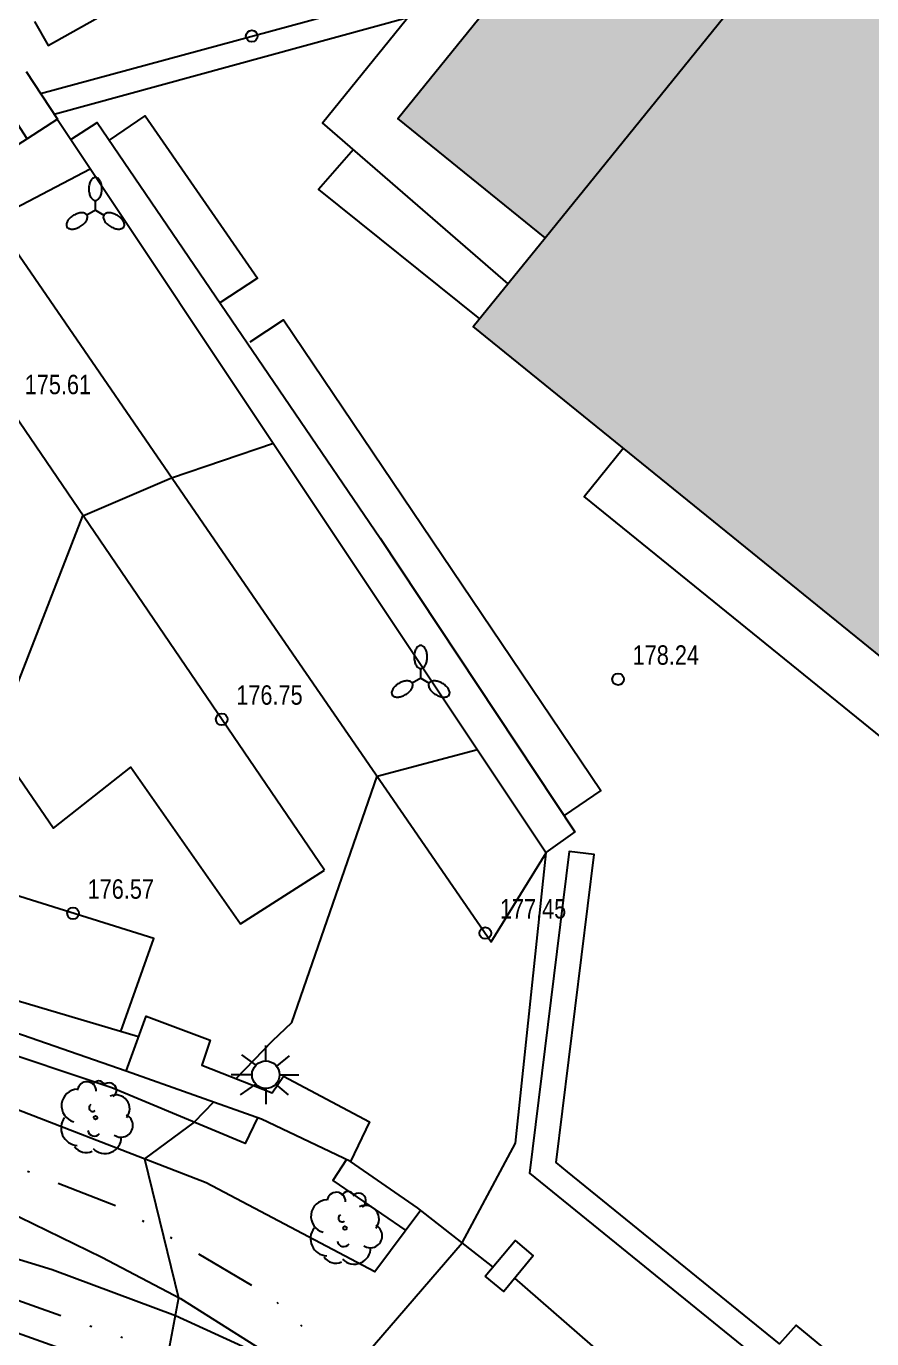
# Model space of a CAD drawing. Header units: metres. Extents: x 523239 to 523998, y 4669208 to 4669802.
# Drawn here: x 523746.7 to 523790.3, y 4669335.3 to 4669402.9 of the extents above; entities that cross this region are included whole.
import ezdxf

# ---------------------------------------------------------------- set-up
doc = ezdxf.new("R2010")
doc.units = ezdxf.units.M
doc.header["$MEASUREMENT"] = 0
doc.linetypes.add('MORSE_D', pattern=[31.75, 12.7, -6.35, 0, -6.35, 0, -6.35])
for name, color, linetype in [('031006 Cota terreno', 9, 'Continuous'), ('032011 Curva cada 1 m', 40, 'Continuous'), ('032015 Curva cada 5 m', 34, 'Continuous'), ('033006 Texto cota terreno', 9, 'Continuous'), ('052004 Porche Tejavana', 7, 'Continuous'), ('052006 Division alturas', 9, 'Continuous'), ('052027 Edificacion por pie_alero', 2, 'Continuous'), ('072004 Bordillo Acera', 1, 'Continuous'), ('072013 Escaleras', 1, 'Continuous'), ('072027 Pavimento', 9, 'Continuous'), ('082001 Valla Alambrada', 7, 'ALAMBRADA'), ('082002 Muro Tapia', 6, 'Continuous'), ('082003 Puerta', 7, 'Continuous'), ('101001 Arbol', 3, 'Continuous'), ('141002 Farola pie', 7, 'Continuous'), ('141005 Farola multiple', 7, 'Continuous'), ('192006 Paso cebra', 9, 'Continuous'), ('192008 Linea blanca', 9, 'Continuous'), ('192009 Grandes aparcamientos', 9, 'Continuous'), ('202001 Eje Calle', 254, 'MORSE_D'), ('990001 Sombreados', 7, 'Continuous')]:
    doc.layers.add(name, color=color, linetype=linetype)
doc.styles.get("Standard").update_dxf_attribs({"font": 'arial.ttf'})
doc.linetypes.add('ALAMBRADA', pattern='A,3,[131,GEOGRAMA.SHX,S=0.5,R=0,X=0,Y=0],3', length=6)

# ---------------------------------------------------------------- blocks, each defined once
blk = doc.blocks.new('COTAP')
at = {"color": 0}
blk.add_circle((0, 0), 0.3, dxfattribs=at)
blk = doc.blocks.new('FAROLA')
at = {"color": 0}
for p, q in [((0, 0.71), (0, 1.51)), ((-1.26, 1.02), (-0.51, 0.49)), ((1.21, 0.98), (0.553, 0.446)), ((-0.71, 0), (-1.79, 0)), ((0.71, 0), (1.71, 0)), ((-1.3, -1.04), (-0.51, -0.48)), ((1.17, -1.04), (0.511, -0.493)), ((0, -0.71), (0, -1.51))]:
    blk.add_line(p, q, dxfattribs=at)
blk.add_circle((0, 0), 0.71, dxfattribs=at)
blk = doc.blocks.new('FAROLAM')
at = {"color": 0}
for q in [(0, 0.5), (0.433, -0.25), (-0.433, -0.25)]:
    blk.add_line((0, 0), q, dxfattribs=at)
for points in [[(0, 0.5, 0.159986), (0.117, 0.538, 0.106322), (0.238, 0.675, 0.071006), (0.309, 0.858, 0.057309), (0.337, 1.099, 0.057309), (0.309, 1.339, 0.071006), (0.238, 1.522, 0.106322), (0.117, 1.659, 0.159986), (0, 1.697, 0.159986), (-0.117, 1.659, 0.106322), (-0.238, 1.522, 0.071006), (-0.309, 1.339, 0.057309), (-0.337, 1.099, 0.057309), (-0.309, 0.858, 0.071006), (-0.238, 0.675, 0.106322), (-0.117, 0.538, 0.159986)], [(-0.433, -0.25, 0.159986), (-0.525, -0.168, 0.106322), (-0.704, -0.131, 0.071006), (-0.898, -0.161, 0.057309), (-1.12, -0.258, 0.057309), (-1.315, -0.402, 0.071006), (-1.437, -0.555, 0.106322), (-1.495, -0.728, 0.159986), (-1.47, -0.849, 0.159986), (-1.378, -0.931, 0.106322), (-1.199, -0.967, 0.071006), (-1.005, -0.937, 0.057309), (-0.783, -0.841, 0.057309), (-0.588, -0.697, 0.071006), (-0.466, -0.544, 0.106322), (-0.408, -0.371, 0.159986)], [(0.433, -0.25, 0.159986), (0.408, -0.371, 0.106322), (0.466, -0.544, 0.071006), (0.588, -0.697, 0.057309), (0.783, -0.841, 0.057309), (1.005, -0.937, 0.071006), (1.199, -0.967, 0.106322), (1.378, -0.931, 0.159986), (1.47, -0.849, 0.159986), (1.495, -0.728, 0.106322), (1.437, -0.555, 0.071006), (1.315, -0.402, 0.057309), (1.12, -0.258, 0.057309), (0.898, -0.161, 0.071006), (0.704, -0.131, 0.106322), (0.525, -0.168, 0.159986)]]:
    blk.add_lwpolyline(points, format="xyb", close=True, dxfattribs=at)
blk = doc.blocks.new('ARBOL')
at = {"color": 0}
blk.add_circle((0, 0), 0.0939, dxfattribs=at)
for centre, radius, start, end in [((-0.902, 0.61), 0.852, 92.28, 254.58), ((-0.448, 1.368), 0.48, 359.28777, 173.60777), ((0.156, 1.551), 0.336, 23.15651, 160.46651), ((0.701, 1.409), 0.384, 301.57804, 139.32804), ((-0.146, 0.514), 0.192, 119.14, 310.56), ((1.05, 0.46), 0.708, 319.85562, 114.76562), ((1.31, -0.398), 0.612, 235.52754, 62.02753), ((-0.89, -0.542), 0.888, 142.64, 266.54), ((-0.062, -0.614), 0.336, 189.64, 323.88), ((0.478, -0.998), 0.852, 224.67, 0.24), ((-0.482, -1.082), 0.72, 213.78, 295.32)]:
    blk.add_arc(centre, radius, start, end, dxfattribs=at)

msp = doc.modelspace()

# ---------------------------------------------------------------- hatches: boundary and pattern name
at = {"layer": '990001 Sombreados', "true_color": 0xafafaf}
msp.add_hatch(color=253, dxfattribs=at).paths.add_polyline_path([(523820.77, 4669450.46), (523918.7, 4669371.15), (523867.66, 4669308.13), (523769.73, 4669387.44), (523773.43, 4669392.01), (523765.85, 4669398.15), (523810, 4669452.65), (523817.57, 4669446.51)], flags=0)

# ---------------------------------------------------------------- linework, layer by layer
at = {"layer": '032011 Curva cada 1 m'}
for points, elevation in [([(523729.86, 4669356.44), (523733.76, 4669362.04), (523745.07, 4669366.03), (523749.62, 4669377.7), (523754.19, 4669379.66), (523759.43, 4669381.43)], 176), ([(523757.51, 4669348.72), (523759.38, 4669350.66), (523760.38, 4669351.61), (523764.77, 4669364.3), (523769.95, 4669365.66)], 177), ([(523745.506, 4669285), (523747.04, 4669286.6), (523747.83, 4669288.03), (523752.74, 4669299.37), (523756.57, 4669303.17), (523757.41, 4669306.06), (523756.41, 4669313.89), (523759.78, 4669317.9), (523759.31, 4669327.07), (523759.7, 4669329.3), (523769.16, 4669340.26), (523771.91, 4669345.39), (523773.49, 4669360.35)], 178), ([(523756.35, 4669347.51), (523755.35, 4669346.47), (523752.79, 4669344.59), (523754.55, 4669337.44), (523753.66, 4669332.76), (523748.33, 4669332.69), (523749.51, 4669324.4), (523743.29, 4669319.01), (523744.72, 4669309.03), (523743.98, 4669306.69), (523739.45, 4669298.41), (523736.21, 4669293.85), (523735.67, 4669292.63), (523735.26, 4669289.83), (523736.62, 4669288.76), (523735.56, 4669286.33), (523735.212, 4669285)], 177)]:
    msp.add_lwpolyline(points, dxfattribs=dict(at, elevation=elevation))
at = {"layer": '032015 Curva cada 5 m', "elevation": 175}
msp.add_lwpolyline([(523718.37, 4669362.69), (523717.18, 4669367.72), (523716.86, 4669372.2), (523717.5, 4669373.9), (523722.74, 4669371.54), (523733.68, 4669385.85), (523745.03, 4669392.98), (523750, 4669395.56)], dxfattribs=at)
at = {"layer": '052004 Porche Tejavana', "flags": 128}
for points in [[(523807.51, 4669356.85), (523805.49, 4669354.35), (523775.44, 4669378.69), (523777.46, 4669381.18)], [(523763.4, 4669344.45), (523758.82, 4669346.63), (523751.84, 4669349.11), (523752.87, 4669351.93), (523756.18, 4669350.7), (523755.75, 4669349.42), (523759.36, 4669347.99), (523759.95, 4669348.85), (523764.38, 4669346.5), (523763.4, 4669344.45)], [(523770.35, 4669338.55), (523771.88, 4669340.38), (523772.82, 4669339.6), (523771.3, 4669337.76), (523770.35, 4669338.55)]]:
    msp.add_lwpolyline(points, dxfattribs=at)
at = {"layer": '052006 Division alturas', "flags": 128}
msp.add_lwpolyline([(523773.43, 4669392.01), (523817.57, 4669446.51)], dxfattribs=at)
at = {"layer": '052027 Edificacion por pie_alero', "flags": 128}
msp.add_lwpolyline([(523820.77, 4669450.46), (523918.7, 4669371.15), (523867.66, 4669308.13), (523769.73, 4669387.44), (523773.43, 4669392.01), (523765.85, 4669398.15), (523810, 4669452.65), (523817.57, 4669446.51), (523820.77, 4669450.46)], dxfattribs=at)
at = {"layer": '072004 Bordillo Acera', "flags": 128}
for points in [[(523758.61, 4669346.7), (523757.97, 4669345.38), (523751.1, 4669348.24), (523744.41, 4669350.48), (523737.01, 4669352.99), (523729.27, 4669355.32), (523724.04, 4669357.49), (523720.94, 4669359.36), (523717.4, 4669362.45), (523715.02, 4669365.99), (523713.52, 4669369.28), (523712.98, 4669371.83), (523712.67, 4669375.35), (523712.9, 4669378.6), (523713.67, 4669381.98), (523715.04, 4669384.87), (523716.63, 4669387.35), (523718.32, 4669389.4), (523722.42, 4669392.41), (523731.55, 4669398.02), (523740.3, 4669402.98)], [(523767.03, 4669341.94), (523764.66, 4669338.77), (523755.97, 4669343.36), (523743.54, 4669348.16)], [(523763.2, 4669344.55), (523762.49, 4669343.47), (523766.25, 4669340.9)]]:
    msp.add_lwpolyline(points, dxfattribs=at)
at = {"layer": '072013 Escaleras', "flags": 128}
msp.add_lwpolyline([(523746.69, 4669400.57), (523748.3, 4669398.12), (523746.75, 4669397.1), (523745.15, 4669399.56)], dxfattribs=at)
at = {"layer": '072027 Pavimento', "flags": 128}
for points in [[(523771.52, 4669389.65), (523761.97, 4669397.94), (523773.8, 4669412.55), (523796.36, 4669438.72), (523808.38, 4669453.36), (523809.12, 4669453.82), (523809.67, 4669453.95), (523810.18, 4669453.78), (523818.18, 4669447.26)], [(523748.99, 4669397.08), (523750.36, 4669397.95), (523755.63, 4669390.21), (523764.93, 4669376.54), (523774.96, 4669361.43), (523773.47, 4669360.37)], [(523730.77, 4669395.94), (523729.71, 4669393.57), (523726.89, 4669390.52), (523723.5, 4669387.12), (523720.75, 4669383.58), (523718.86, 4669380.23), (523717.66, 4669376.62), (523717.42, 4669372.54), (523717.88, 4669368.05), (523719.06, 4669365.08), (523721.23, 4669361.91), (523723.44, 4669359.98), (523726.24, 4669358.66), (523752.49, 4669350.88)]]:
    msp.add_lwpolyline(points, dxfattribs=at)
at = {"layer": '082001 Valla Alambrada', "flags": 128}
msp.add_lwpolyline([(523751.84, 4669349.11), (523738.67, 4669353.66), (523729.75, 4669356.47), (523723.79, 4669358.63), (523719.05, 4669361.81), (523716.09, 4669365.6), (523714.32, 4669369.67), (523713.59, 4669372.93), (523713.5, 4669375.82), (523713.66, 4669377.91), (523714.8, 4669382.04)], dxfattribs=at)
at = {"layer": '082002 Muro Tapia', "flags": 128}
for points in [[(523747.131, 4669403.151), (523747.82, 4669401.92), (523756.69, 4669406.89)], [(523748.27, 4669398.16), (523773.49, 4669360.35)], [(523766.86, 4669342.07), (523763.4, 4669344.45)]]:
    msp.add_lwpolyline(points, dxfattribs=at)
at = {"layer": '082003 Puerta', "flags": 128}
for points in [[(523770.74, 4669339.02), (523766.86, 4669342.07)], [(523771.86, 4669338.44), (523782.29, 4669329.35)]]:
    msp.add_lwpolyline(points, dxfattribs=at)
at = {"layer": '192006 Paso cebra', "flags": 128}
for points in [[(523747.43, 4669399.44), (523767.64, 4669404.94)], [(523766.34, 4669403.33), (523748.14, 4669398.36)]]:
    msp.add_lwpolyline(points, dxfattribs=at)
at = {"layer": '192008 Linea blanca', "flags": 128}
msp.add_lwpolyline([(523722.2, 4669348.89), (523732.57, 4669346.01), (523739.47, 4669344.08), (523745.67, 4669341.93), (523750.6, 4669339.52), (523754.65, 4669337.39), (523760.46, 4669333.72), (523754.38, 4669336.5), (523748.03, 4669338.87), (523740.34, 4669341.22), (523732.67, 4669343.8), (523725.81, 4669346.17), (523723.25, 4669347.38), (523722.59, 4669348.07), (523722.2, 4669348.89)], dxfattribs=at)
at = {"layer": '192009 Grandes aparcamientos', "flags": 128}
for points in [[(523750.98, 4669397.04), (523752.83, 4669398.3), (523758.61, 4669389.94), (523756.68, 4669388.67)], [(523746.75, 4669397.1), (523743.58, 4669395.09), (523759.14, 4669372.47), (523770.66, 4669355.76), (523773.49, 4669360.35)], [(523763.56, 4669396.56), (523761.76, 4669394.5), (523770.047, 4669387.832)], [(523751.57, 4669351.15), (523753.27, 4669355.93), (523729.7, 4669363.31), (523726.2, 4669364.57), (523724.3, 4669366.85), (523722.97, 4669369.87), (523722.62, 4669372.37), (523722.87, 4669374.31), (523723.15, 4669375.67), (523723.59, 4669377.6), (523723.97, 4669378.65), (523724.21, 4669379.2), (523725.09, 4669380.4), (523734.22, 4669390.31), (523729.95, 4669394.11)], [(523762.07, 4669359.45), (523741.39, 4669389.78), (523736.95, 4669386.94), (523737.09, 4669386.69), (523733.22, 4669383.32), (523748.1, 4669361.62), (523752.09, 4669364.76), (523757.74, 4669356.69), (523762.07, 4669359.45)], [(523758.24, 4669386.66), (523759.96, 4669387.78), (523776.31, 4669363.55), (523774.41, 4669362.26)], [(523828.72, 4669335.55), (523829.51, 4669336.58), (523813.62, 4669348.76), (523796.86, 4669327.37), (523786.37, 4669336.03), (523785.51, 4669335.06), (523774.59, 4669343.92), (523774, 4669344.4), (523775.96, 4669360.26), (523774.67, 4669360.42), (523772.63, 4669343.85), (523772.9, 4669343.63), (523785.66, 4669333.27), (523786.51, 4669334.23), (523797.06, 4669325.52), (523813.85, 4669346.95), (523828.72, 4669335.55)], [(523722.52, 4669343.48), (523736.56, 4669339.08), (523744.11, 4669336.39), (523750.05, 4669334.28), (523754.18, 4669332.54), (523757.23, 4669330.87), (523761.06, 4669328.44), (523766.07, 4669325.09), (523771.38, 4669321.09), (523779.53, 4669314.32), (523799.81, 4669297.04)]]:
    msp.add_lwpolyline(points, dxfattribs=at)
at = {"layer": '202001 Eje Calle', "ltscale": 0.25, "flags": 128}
for points in [[(523770.2, 4669326.99), (523759.349, 4669337.461), (523751.582, 4669342.052), (523744.984, 4669344.639), (523724.495, 4669350.934), (523717.396, 4669353.521), (523710.882, 4669357.861), (523706.79, 4669362.104)], [(523699.398, 4669353.688), (523723.313, 4669345.333), (523745.151, 4669337.712), (523758.931, 4669332.787), (523770.2, 4669326.99)]]:
    msp.add_lwpolyline(points, dxfattribs=at)

# ---------------------------------------------------------------- block references
at = {"layer": '031006 Cota terreno'}
for p in [(523758.32, 4669402.4, 178.59), (523777.19, 4669369.28, 178.24), (523756.77, 4669367.22, 176.75), (523749.11, 4669357.23, 176.57), (523770.35, 4669356.21, 177.45)]:
    msp.add_blockref('COTAP', p, dxfattribs=at)
at = {"layer": '101001 Arbol'}
for p in [(523750.27, 4669346.71), (523763.12, 4669341.02)]:
    msp.add_blockref('ARBOL', p, dxfattribs=at)
at = {"layer": '141002 Farola pie'}
msp.add_blockref('FAROLA', (523759.04, 4669348.92), dxfattribs=at)
at = {"layer": '141005 Farola multiple'}
for p in [(523750.26, 4669393.43), (523767.02, 4669369.33)]:
    msp.add_blockref('FAROLAM', p, dxfattribs=at)

# ---------------------------------------------------------------- texts
at = {"layer": '033006 Texto cota terreno', "width": 0.8}
for s, p in [('175.61', (523746.62, 4669383.96, 175.61)), ('178.24', (523777.94, 4669370.03, 178.24)), ('176.75', (523757.52, 4669367.97, 176.75)), ('176.57', (523749.86, 4669357.98, 176.57)), ('177.45', (523771.1, 4669356.96, 177.45))]:
    msp.add_text(s, height=1, dxfattribs=at).set_placement(p)

doc.saveas('drawing.dxf')
